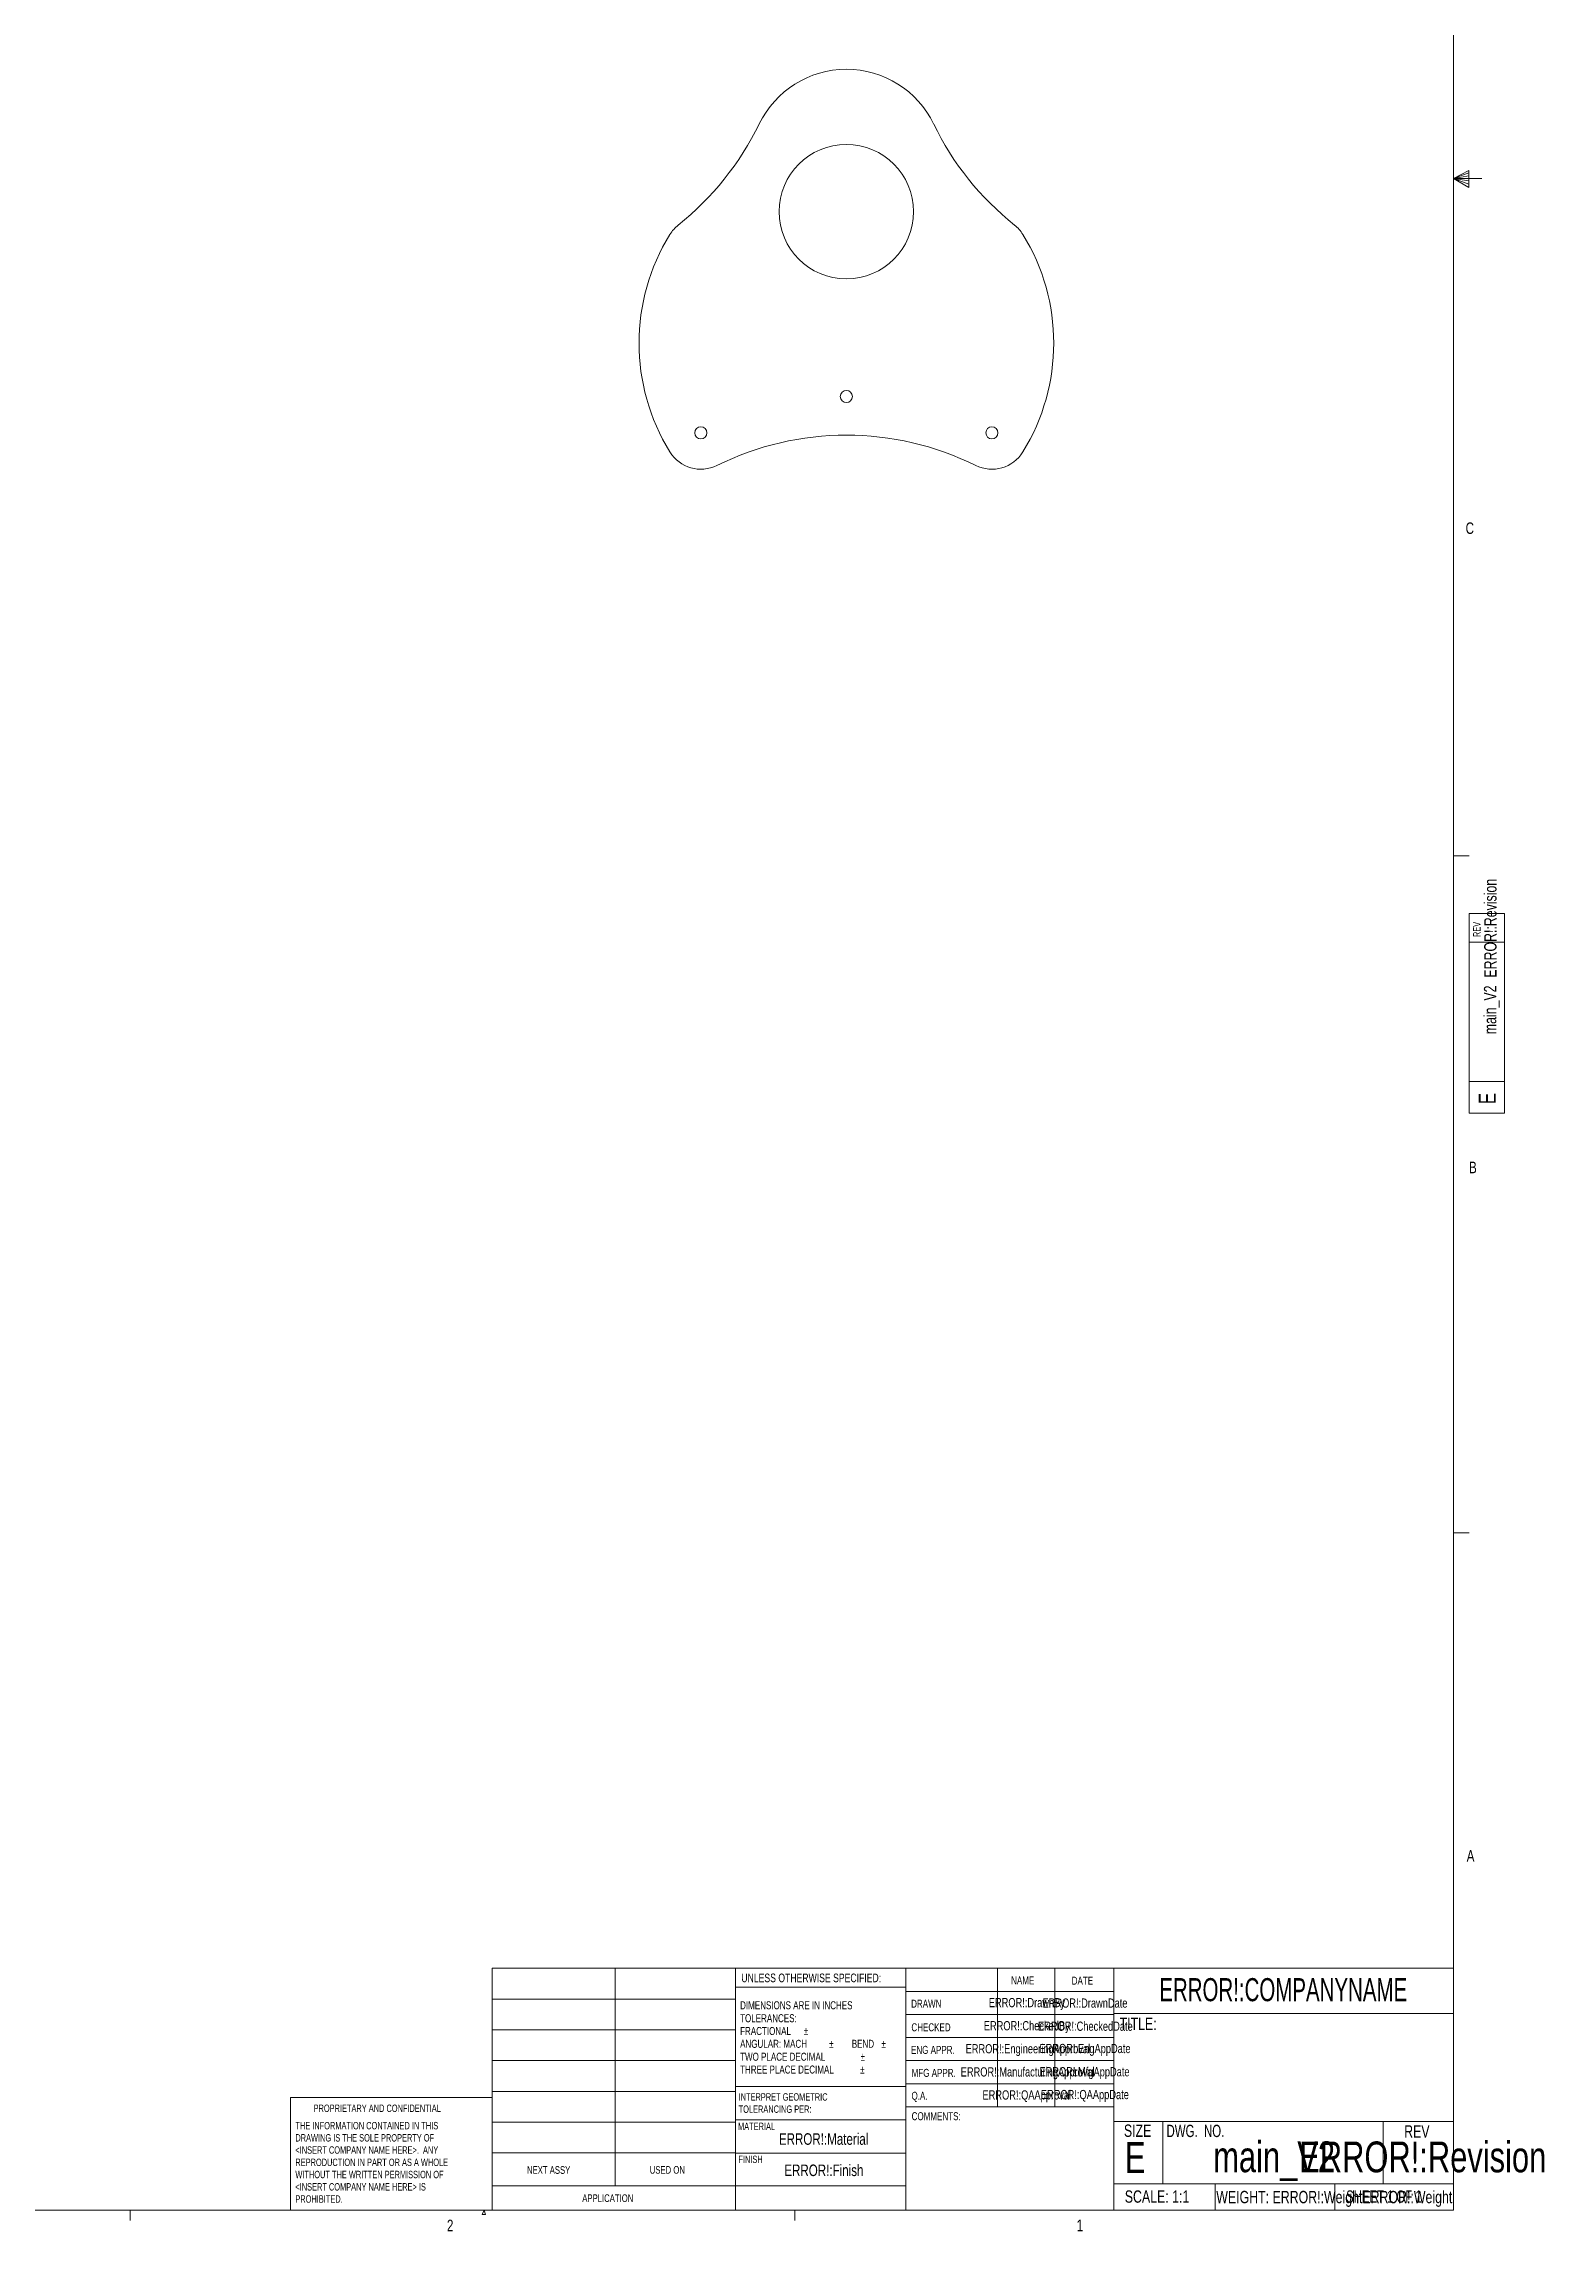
# Model space of a CAD drawing. Header units: inches. Extents: x 0 to 44.3, y 0 to 33.7.
# Drawn here: x 32.07 to 44.26, y 0.24 to 18.01 of the extents above; entities that cross this region are included whole.
import ezdxf

# ---------------------------------------------------------------- set-up
doc = ezdxf.new("R2010")
doc.units = ezdxf.units.IN
doc.header["$MEASUREMENT"] = 0
doc.styles.add('SLDTEXTSTYLE0', font='TXT', dxfattribs={"width": 0.75})
doc.styles.add('SLDTEXTSTYLE1', font='TXT', dxfattribs={"width": 0.6875})
doc.styles.add('SLDTEXTSTYLE2', font='TXT', dxfattribs={"width": 0.694444})
doc.styles.add('SLDTEXTSTYLE3', font='TXT', dxfattribs={"width": 0.663})

# ---------------------------------------------------------------- blocks, each defined once
blk = doc.blocks.new('SW_NOTE_0')
at = {"color": 0, "linetype": 'Continuous', "lineweight": 0, "char_height": 0.06, "attachment_point": 1, "style": 'SLDTEXTSTYLE0'}
for s, insert in [('INTERPRET GEOMETRIC', (0, 0.077)), ('TOLERANCING PER:', (0, -0.022))]:
    blk.add_mtext(s, dxfattribs=dict(at, insert=insert))
blk = doc.blocks.new('SW_NOTE_1')
at = {"color": 0, "linetype": 'Continuous', "lineweight": 0, "char_height": 0.065, "attachment_point": 1, "style": 'SLDTEXTSTYLE0'}
for s, insert in [('DIMENSIONS ARE IN INCHES', (0, 0.084)), ('TOLERANCES:', (0, -0.021)), ('FRACTIONAL', (0, -0.125)), ('%%p', (0.518, -0.125)), ('ANGULAR: MACH', (0, -0.229)), ('TWO PLACE DECIMAL', (0, -0.334)), ('%%p', (0.723, -0.229)), ('BEND', (0.907, -0.229)), ('%%p', (0.979, -0.334)), ('%%p', (1.148, -0.229)), ('THREE PLACE DECIMAL', (0, -0.438)), ('%%p', (0.974, -0.438))]:
    blk.add_mtext(s, dxfattribs=dict(at, insert=insert))
blk = doc.blocks.new('SW_NOTE_2')
at = {"color": 0, "linetype": 'Continuous', "lineweight": 0, "char_height": 0.06, "attachment_point": 1, "style": 'SLDTEXTSTYLE0'}
for s, insert in [('THE INFORMATION CONTAINED IN THIS', (0, 0.077)), ('<INSERT COMPANY NAME HERE>.  ANY', (0, -0.121)), ('DRAWING IS THE SOLE PROPERTY OF', (0, -0.022)), ('WITHOUT THE WRITTEN PERMISSION OF', (0, -0.32)), ('REPRODUCTION IN PART OR AS A WHOLE', (0, -0.221)), ('<INSERT COMPANY NAME HERE> IS', (0, -0.42)), ('PROHIBITED.', (0, -0.519))]:
    blk.add_mtext(s, dxfattribs=dict(at, insert=insert))

msp = doc.modelspace()

# ---------------------------------------------------------------- linework, layer by layer
at = {"color": 7, "linetype": 'Continuous', "lineweight": 0}
for p, q in [((43.523, 0.411), (43.523, 33.411)), ((43.523, 16.911), (43.647, 16.976)), ((43.647, 16.958), (43.523, 16.911)), ((43.647, 16.934), (43.523, 16.911)), ((43.647, 16.891), (43.523, 16.911)), ((43.647, 16.865), (43.523, 16.911)), ((43.647, 16.837), (43.523, 16.911)), ((43.523, 16.911), (43.752, 16.911)), ((43.647, 16.976), (43.647, 16.837)), ((43.523, 11.411), (43.648, 11.411)), ((43.648, 10.943), (43.937, 10.943)), ((43.648, 10.943), (43.648, 9.32)), ((43.937, 10.943), (43.937, 9.32)), ((43.937, 10.71), (43.648, 10.71)), ((43.648, 9.576), (43.937, 9.576)), ((43.648, 9.32), (43.937, 9.32)), ((43.523, 5.911), (43.648, 5.911)), ((35.714, 2.375), (43.523, 2.375)), ((35.714, 0.411), (35.714, 2.375)), ((36.712, 2.375), (36.712, 0.607)), ((37.691, 0.411), (37.691, 2.375)), ((39.073, 2.375), (39.073, 0.411)), ((39.817, 2.375), (39.817, 1.25)), ((40.285, 2.375), (40.285, 1.25)), ((40.764, 2.375), (40.764, 0.411)), ((39.073, 2.221), (37.691, 2.221)), ((39.073, 2.187), (40.764, 2.187)), ((35.714, 2.125), (37.691, 2.125)), ((39.073, 2), (40.764, 2)), ((40.764, 2.008), (43.523, 2.008)), ((35.714, 1.875), (37.691, 1.875)), ((39.073, 1.812), (40.764, 1.812)), ((35.714, 1.625), (37.691, 1.625)), ((40.764, 1.625), (39.073, 1.625)), ((40.764, 1.437), (39.073, 1.437)), ((34.077, 0.411), (34.077, 1.325)), ((35.714, 1.325), (34.077, 1.325)), ((35.714, 1.375), (37.691, 1.375)), ((37.691, 1.414), (39.073, 1.414)), ((40.764, 1.25), (39.073, 1.25)), ((35.714, 1.125), (37.691, 1.125)), ((37.691, 1.144), (39.073, 1.144)), ((40.764, 1.13), (43.523, 1.13)), ((41.16, 1.13), (41.16, 0.623)), ((42.951, 1.13), (42.951, 0.623)), ((35.714, 0.875), (37.691, 0.875)), ((37.691, 0.874), (39.073, 0.874)), ((35.714, 0.607), (39.073, 0.607)), ((40.764, 0.623), (43.523, 0.623)), ((41.587, 0.623), (41.587, 0.411)), ((42.559, 0.623), (42.559, 0.411)), ((43.523, 0.411), (0.523, 0.411)), ((32.773, 0.411), (32.773, 0.326)), ((35.634, 0.376), (35.648, 0.411)), ((35.66, 0.376), (35.634, 0.376)), ((35.648, 0.411), (35.66, 0.376)), ((38.173, 0.411), (38.173, 0.326))]:
    msp.add_line(p, q, dxfattribs=at)
at = {"color": 7, "linetype": 'Continuous', "lineweight": 15}
for centre, radius in [((38.591, 16.642), 0.546), ((38.591, 15.141), 0.0492), ((37.409, 14.845), 0.0492), ((39.773, 14.845), 0.0492)]:
    msp.add_circle(centre, radius, dxfattribs=at)
for centre, radius, start, end in [((38.591, 17.011), 0.787, 25.8329, 154.1671), ((35.756, 18.383), 2.362, 308.4539, 334.1671), ((41.426, 18.383), 2.362, 205.8329, 231.5461), ((37.409, 16.302), 0.295, 128.4539, 148.3634), ((39.773, 16.302), 0.295, 31.6366, 51.5461), ((38.591, 15.574), 1.684, 148.3634, 211.6366), ((38.591, 15.574), 1.684, 328.3634, 31.6366), ((38.591, 12.465), 2.362, 63.5854, 116.4146), ((37.409, 14.845), 0.295, 211.6366, 296.4146), ((39.773, 14.845), 0.295, 243.5854, 328.3634)]:
    msp.add_arc(centre, radius, start, end, dxfattribs=at)

# ---------------------------------------------------------------- block references
at = {"color": 7, "linetype": 'Continuous', "lineweight": 0}
for name, p in [('SW_NOTE_1', (37.728, 2.023)), ('SW_NOTE_0', (37.716, 1.283)), ('SW_NOTE_2', (34.116, 1.05))]:
    msp.add_blockref(name, p, dxfattribs=at)

# ---------------------------------------------------------------- texts
for s, insert, char_height, attachment_point, style in [('C', (43.62, 14.118), 0.0938, 1, 'SLDTEXTSTYLE0'), ('B', (43.648, 8.926), 0.0938, 1, 'SLDTEXTSTYLE0'), ('A', (43.629, 3.335), 0.0938, 1, 'SLDTEXTSTYLE0'), ('UNLESS OTHERWISE SPECIFIED:', (37.738, 2.332), 0.07, 1, 'SLDTEXTSTYLE0'), ('ERROR!:DrawnBy', (40.057, 2.134), 0.075, 2, 'SLDTEXTSTYLE0'), ('NAME', (39.929, 2.309), 0.065, 1, 'SLDTEXTSTYLE0'), ('DATE', (40.421, 2.307), 0.065, 1, 'SLDTEXTSTYLE0'), ('ERROR!:COMPANYNAME', (42.139, 2.295), 0.1875, 2, 'SLDTEXTSTYLE3'), ('DRAWN', (39.117, 2.12), 0.065, 1, 'SLDTEXTSTYLE0'), ('ERROR!:DrawnDate', (40.529, 2.13), 0.075, 2, 'SLDTEXTSTYLE0'), ('TITLE:', (40.81, 1.973), 0.1, 1, 'SLDTEXTSTYLE0'), ('CHECKED', (39.119, 1.928), 0.065, 1, 'SLDTEXTSTYLE0'), ('ERROR!:CheckedBy', (40.056, 1.946), 0.075, 2, 'SLDTEXTSTYLE0'), ('ERROR!:CheckedDate', (40.532, 1.942), 0.075, 2, 'SLDTEXTSTYLE0'), ('ENG APPR.', (39.116, 1.745), 0.065, 1, 'SLDTEXTSTYLE0'), ('ERROR!:EngineeringApproval', (40.065, 1.759), 0.075, 2, 'SLDTEXTSTYLE0'), ('ERROR!:EngAppDate', (40.529, 1.761), 0.075, 2, 'SLDTEXTSTYLE0'), ('MFG APPR.', (39.121, 1.558), 0.065, 1, 'SLDTEXTSTYLE0'), ('ERROR!:ManufacturingApproval', (40.063, 1.571), 0.075, 2, 'SLDTEXTSTYLE0'), ('ERROR!:MfgAppDate', (40.525, 1.572), 0.075, 2, 'SLDTEXTSTYLE0'), ('PROPRIETARY AND CONFIDENTIAL', (34.264, 1.268), 0.06, 1, 'SLDTEXTSTYLE0'), ('Q.A.', (39.12, 1.372), 0.065, 1, 'SLDTEXTSTYLE0'), ('ERROR!:QAApproval', (40.056, 1.384), 0.075, 2, 'SLDTEXTSTYLE0'), ('ERROR!:QAAppDate', (40.528, 1.387), 0.075, 2, 'SLDTEXTSTYLE0'), ('MATERIAL', (37.711, 1.121), 0.06, 1, 'SLDTEXTSTYLE0'), ('COMMENTS:', (39.121, 1.206), 0.065, 1, 'SLDTEXTSTYLE0'), ('SIZE', (40.845, 1.106), 0.1, 1, 'SLDTEXTSTYLE0'), ('DWG.  NO.', (41.191, 1.104), 0.1, 1, 'SLDTEXTSTYLE2'), ('REV', (43.121, 1.1), 0.1, 1, 'SLDTEXTSTYLE0'), ('ERROR!:Material', (38.043, 1.035), 0.09375, 1, 'SLDTEXTSTYLE0'), ('E', (40.853, 0.963), 0.25, 1, 'SLDTEXTSTYLE0'), ('main_V2', (42.065, 0.969), 0.25, 2, 'SLDTEXTSTYLE0'), ('ERROR!:Revision', (43.272, 0.968), 0.25, 2, 'SLDTEXTSTYLE0'), ('NEXT ASSY', (35.997, 0.768), 0.0625, 1, 'SLDTEXTSTYLE0'), ('USED ON', (36.994, 0.769), 0.0625, 1, 'SLDTEXTSTYLE0'), ('FINISH', (37.714, 0.853), 0.06, 1, 'SLDTEXTSTYLE0'), ('ERROR!:Finish', (38.087, 0.781), 0.09375, 1, 'SLDTEXTSTYLE0'), ('APPLICATION', (36.446, 0.539), 0.0625, 1, 'SLDTEXTSTYLE0'), ('SCALE: 1:1', (40.852, 0.571), 0.1, 1, 'SLDTEXTSTYLE0'), ('WEIGHT: ERROR!:WeightERROR!:Weight', (41.595, 0.567), 0.1, 1, 'SLDTEXTSTYLE0'), ('SHEET 1 OF 1', (42.65, 0.571), 0.1, 1, 'SLDTEXTSTYLE1'), ('2', (35.347, 0.333), 0.0938, 1, 'SLDTEXTSTYLE0'), ('1', (40.461, 0.333), 0.0938, 1, 'SLDTEXTSTYLE0')]:
    msp.add_mtext(s, dxfattribs=dict(at, insert=insert, char_height=char_height, attachment_point=attachment_point, style=style))
at = {"color": 7, "linetype": 'Continuous', "lineweight": 0, "rotation": 90, "style": 'SLDTEXTSTYLE0'}
for s, insert, char_height, attachment_point in [('ERROR!:Revision', (43.771, 10.822), 0.1, 2), ('REV', (43.681, 10.75), 0.06, 1), ('main_V2', (43.769, 10.159), 0.1, 2), ('E', (43.727, 9.393), 0.138, 1)]:
    msp.add_mtext(s, dxfattribs=dict(at, insert=insert, char_height=char_height, attachment_point=attachment_point))

doc.saveas('drawing.dxf')
